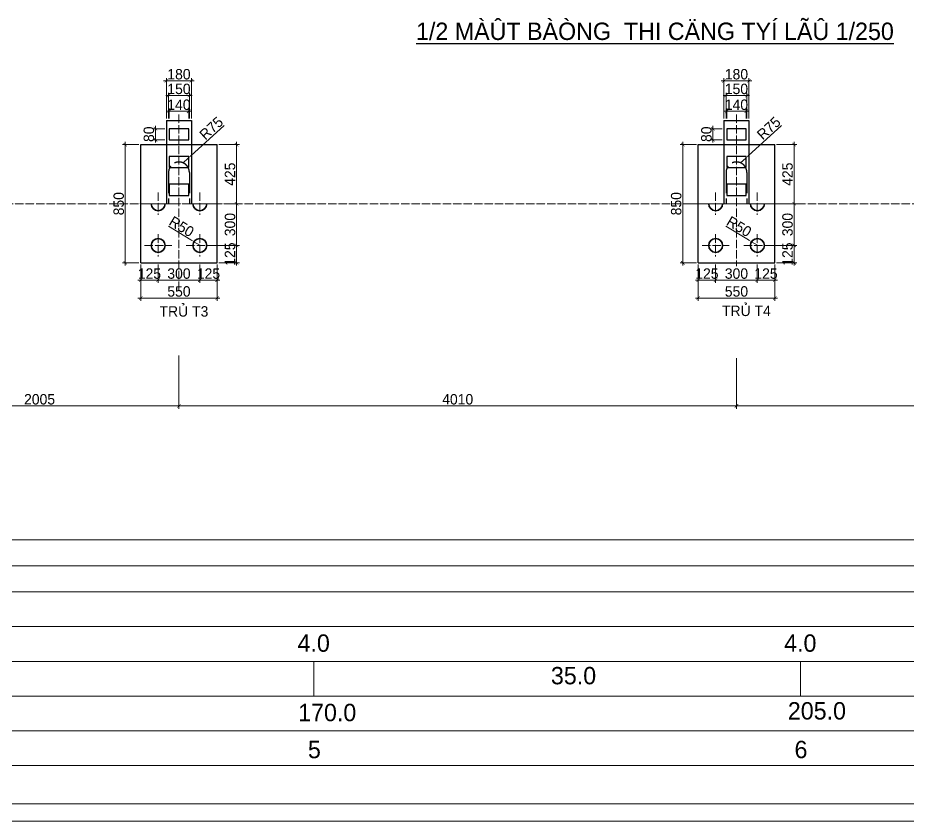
# Model space of a CAD drawing. Header units: millimetres. Extents: x -354608 to 492029, y -885357 to -234285.
# Drawn here: x -173560 to -109516, y -885357 to -827548 of the extents above; entities that cross this region are included whole.
import ezdxf

# ---------------------------------------------------------------- set-up
doc = ezdxf.new("R2010")
doc.units = ezdxf.units.MM
doc.header["$LTSCALE"] = 0.25
doc.header["$MEASUREMENT"] = 0
doc.header["$PDMODE"] = 34
doc.linetypes.add('ACAD_ISO02W100', pattern=[15, 12, -3])
doc.linetypes.add('ACAD_ISO04W100', pattern=[30, 24, -3, 0, -3])
doc.layers.get('0').update_dxf_attribs({"lineweight": 30})
for name, color, linetype, lineweight in [('!text', 130, 'Continuous', 20), ('2', 253, 'Continuous', 15), ('dam', 1, 'Continuous', 35), ('duong 1', 1, 'Continuous', 30), ('duong 3', 3, 'Continuous', 30), ('duongtam', 3, 'ACAD_ISO04W100', 18), ('dut', 2, 'ACAD_ISO02W100', 30)]:
    doc.layers.add(name, color=color, linetype=linetype, lineweight=lineweight)
doc.styles.add('K-THUOC', font='11_3664_VSWICONN.TTF')
doc.styles.get("Standard").update_dxf_attribs({"font": 'VNswitzerlandcondlight.TTF'})
doc.dimstyles.new('CHUAN TL 250', dxfattribs={"dimscale": 250, "dimtxt": 3, "dimasz": 1, "dimexe": 0.8, "dimexo": 0.5, "dimgap": 0.35, "dimtad": 1, "dimdec": 0, "dimlfac": 0.1, "dimzin": 0, "dimdsep": 46, "dimtxsty": 'K-THUOC', "dimblk": 'ARCHTICK', "dimcen": 1, "dimdle": 0.8, "dimclrd": 7, "dimclre": 7, "dimclrt": 256, "dimadec": 0, "dimazin": 0, "dimtfac": 1, "dimtdec": 0, "dimtmove": 0, "dimatfit": 3, "dimfxl": 0, "dimfrac": 2, "dimtolj": 1, "dimtzin": 0, "dimlwd": 15, "dimlwe": 15, "dimarcsym": 0})
doc.dimstyles.new('CHUAN TL 250$4', dxfattribs={"dimscale": 250, "dimtxt": 3, "dimasz": 1, "dimexe": 0.8, "dimexo": 0.5, "dimgap": 0.35, "dimtad": 1, "dimdec": 0, "dimlfac": 0.1, "dimzin": 0, "dimdsep": 46, "dimtxsty": 'K-THUOC', "dimblk1": 'ARCHTICK', "dimsah": 1, "dimcen": 1, "dimdle": 0.8, "dimclrd": 7, "dimclre": 7, "dimclrt": 256, "dimadec": 0, "dimazin": 0, "dimtfac": 1, "dimtdec": 0, "dimtmove": 0, "dimatfit": 3, "dimfxl": 0, "dimfrac": 2, "dimtolj": 1, "dimtzin": 0, "dimlwd": 15, "dimlwe": 15, "dimarcsym": 0})

# ---------------------------------------------------------------- blocks, each defined once
blk = doc.blocks.new('_ArchTick')
at = {"color": 0, "linetype": 'ByBlock', "const_width": 0.15}
blk.add_lwpolyline([(-0.5, -0.5), (0.5, 0.5)], dxfattribs=at)
blk = doc.blocks.new('*D615')
at = {"layer": '2', "color": 7, "lineweight": 15}
for p, q in [((-124619, -845301), (-124619, -846627)), ((-123369, -845301), (-123369, -846627)), ((-124819, -846427), (-123169, -846427))]:
    blk.add_line(p, q, dxfattribs=at)
at = {"layer": 'Defpoints', "color": 0}
for p in [(-124619, -845176), (-123369, -845176), (-123369, -846427)]:
    blk.add_point(p, dxfattribs=at)
at = {"layer": '2', "color": 7, "lineweight": 15, "xscale": 250, "yscale": 250, "zscale": 250, "rotation": 180}
blk.add_blockref('_ArchTick', (-124619, -846427), dxfattribs=at)
at = {"layer": '2', "color": 7, "lineweight": 15, "xscale": 250, "yscale": 250, "zscale": 250}
blk.add_blockref('_ArchTick', (-123369, -846427), dxfattribs=at)
at = {"layer": '2', "insert": (-123994, -845958), "char_height": 750, "attachment_point": 5, "style": 'K-THUOC'}
blk.add_mtext('\\A1;125', dxfattribs=at)
blk = doc.blocks.new('*D595')
at = {"layer": '2', "color": 7, "lineweight": 15}
for p, q in [((-123369, -845301), (-123369, -846627)), ((-120369, -845301), (-120369, -846627)), ((-123569, -846427), (-120169, -846427))]:
    blk.add_line(p, q, dxfattribs=at)
at = {"layer": 'Defpoints', "color": 0}
for p in [(-123369, -845176), (-120369, -845176), (-120369, -846427)]:
    blk.add_point(p, dxfattribs=at)
at = {"layer": '2', "color": 7, "lineweight": 15, "xscale": 250, "yscale": 250, "zscale": 250, "rotation": 180}
blk.add_blockref('_ArchTick', (-123369, -846427), dxfattribs=at)
at = {"layer": '2', "color": 7, "lineweight": 15, "xscale": 250, "yscale": 250, "zscale": 250}
blk.add_blockref('_ArchTick', (-120369, -846427), dxfattribs=at)
at = {"layer": '2', "insert": (-121869, -845957), "char_height": 750, "attachment_point": 5, "style": 'K-THUOC'}
blk.add_mtext('\\A1;300', dxfattribs=at)
blk = doc.blocks.new('*D616')
at = {"layer": '2', "color": 7, "lineweight": 15}
for p, q in [((-120369, -845301), (-120369, -846627)), ((-119119, -845301), (-119119, -846627)), ((-120569, -846427), (-118919, -846427))]:
    blk.add_line(p, q, dxfattribs=at)
at = {"layer": 'Defpoints', "color": 0}
for p in [(-120369, -845176), (-119119, -845176), (-119119, -846427)]:
    blk.add_point(p, dxfattribs=at)
at = {"layer": '2', "color": 7, "lineweight": 15, "xscale": 250, "yscale": 250, "zscale": 250, "rotation": 180}
blk.add_blockref('_ArchTick', (-120369, -846427), dxfattribs=at)
at = {"layer": '2', "color": 7, "lineweight": 15, "xscale": 250, "yscale": 250, "zscale": 250}
blk.add_blockref('_ArchTick', (-119119, -846427), dxfattribs=at)
at = {"layer": '2', "insert": (-119744, -845958), "char_height": 750, "attachment_point": 5, "style": 'K-THUOC'}
blk.add_mtext('\\A1;125', dxfattribs=at)
blk = doc.blocks.new('*D617')
at = {"layer": '2', "color": 7, "lineweight": 15}
for p, q in [((-124619, -845301), (-124619, -847912)), ((-119119, -845301), (-119119, -847912)), ((-118919, -847712), (-124819, -847712))]:
    blk.add_line(p, q, dxfattribs=at)
at = {"layer": 'Defpoints', "color": 0}
for p in [(-124619, -845176), (-119119, -845176), (-124619, -847712)]:
    blk.add_point(p, dxfattribs=at)
at = {"layer": '2', "color": 7, "lineweight": 15, "xscale": 250, "yscale": 250, "zscale": 250, "rotation": 180}
blk.add_blockref('_ArchTick', (-124619, -847712), dxfattribs=at)
at = {"layer": '2', "color": 7, "lineweight": 15, "xscale": 250, "yscale": 250, "zscale": 250}
blk.add_blockref('_ArchTick', (-119119, -847712), dxfattribs=at)
at = {"layer": '2', "insert": (-121869, -847241), "char_height": 750, "attachment_point": 5, "style": 'K-THUOC'}
blk.add_mtext('\\A1;550', dxfattribs=at)
blk = doc.blocks.new('*D596')
at = {"layer": '2', "color": 7, "lineweight": 15}
for p, q in [((-118994, -843926), (-117522, -843926)), ((-117722, -845376), (-117722, -843726)), ((-118994, -845176), (-117522, -845176))]:
    blk.add_line(p, q, dxfattribs=at)
at = {"layer": 'Defpoints', "color": 0}
for p in [(-119119, -843926), (-117722, -843926), (-119119, -845176)]:
    blk.add_point(p, dxfattribs=at)
at = {"layer": '2', "color": 7, "lineweight": 15, "xscale": 250, "yscale": 250, "zscale": 250}
for p, rotation in [((-117722, -843926), 90), ((-117722, -845176), 270)]:
    blk.add_blockref('_ArchTick', p, dxfattribs=dict(at, rotation=rotation))
at = {"layer": '2', "insert": (-118192, -844551), "char_height": 750, "attachment_point": 5, "rotation": 90, "style": 'K-THUOC'}
blk.add_mtext('\\A1;125', dxfattribs=at)
blk = doc.blocks.new('*D618')
at = {"layer": '2', "color": 7, "lineweight": 15}
for p, q in [((-117722, -844126), (-117722, -840726)), ((-118056, -840926), (-117522, -840926)), ((-119462, -843926), (-117522, -843926))]:
    blk.add_line(p, q, dxfattribs=at)
at = {"layer": 'Defpoints', "color": 0}
for p in [(-118181, -840926), (-117722, -840926), (-119587, -843926)]:
    blk.add_point(p, dxfattribs=at)
at = {"layer": '2', "color": 7, "lineweight": 15, "xscale": 250, "yscale": 250, "zscale": 250}
for p, rotation in [((-117722, -840926), 90), ((-117722, -843926), 270)]:
    blk.add_blockref('_ArchTick', p, dxfattribs=dict(at, rotation=rotation))
at = {"layer": '2', "insert": (-118193, -842426), "char_height": 750, "attachment_point": 5, "rotation": 90, "style": 'K-THUOC'}
blk.add_mtext('\\A1;300', dxfattribs=at)
blk = doc.blocks.new('*D619')
at = {"layer": '2', "color": 7, "lineweight": 15}
for p, q in [((-118994, -836676), (-117522, -836676)), ((-117722, -841126), (-117722, -836476)), ((-118056, -840926), (-117522, -840926))]:
    blk.add_line(p, q, dxfattribs=at)
at = {"layer": 'Defpoints', "color": 0}
for p in [(-119119, -836676), (-117722, -836676), (-118181, -840926)]:
    blk.add_point(p, dxfattribs=at)
at = {"layer": '2', "color": 7, "lineweight": 15, "xscale": 250, "yscale": 250, "zscale": 250}
for p, rotation in [((-117722, -836676), 90), ((-117722, -840926), 270)]:
    blk.add_blockref('_ArchTick', p, dxfattribs=dict(at, rotation=rotation))
at = {"layer": '2', "insert": (-118192, -838801), "char_height": 750, "attachment_point": 5, "rotation": 90, "style": 'K-THUOC'}
blk.add_mtext('\\A1;425', dxfattribs=at)
blk = doc.blocks.new('*D620')
at = {"layer": '2', "color": 7, "lineweight": 15}
for p, q in [((-124744, -836676), (-125929, -836676)), ((-125729, -836476), (-125729, -845376)), ((-124744, -845176), (-125929, -845176))]:
    blk.add_line(p, q, dxfattribs=at)
at = {"layer": 'Defpoints', "color": 0}
for p in [(-124619, -836676), (-125729, -845176), (-124619, -845176)]:
    blk.add_point(p, dxfattribs=at)
at = {"layer": '2', "color": 7, "lineweight": 15, "xscale": 250, "yscale": 250, "zscale": 250}
for p, rotation in [((-125729, -836676), 90), ((-125729, -845176), 270)]:
    blk.add_blockref('_ArchTick', p, dxfattribs=dict(at, rotation=rotation))
at = {"layer": '2', "insert": (-126199, -840926), "char_height": 750, "attachment_point": 5, "rotation": 90, "style": 'K-THUOC'}
blk.add_mtext('\\A1;850', dxfattribs=at)
blk = doc.blocks.new('*D597')
at = {"layer": '2', "color": 7, "lineweight": 15}
for p, q in [((-122631, -842546), (-121004, -843530)), ((-120362, -843918), (-120790, -843660))]:
    blk.add_line(p, q, dxfattribs=at)
at = {"layer": '2', "color": 7}
blk.add_solid([(-120982, -843494), (-121025, -843566), (-120790, -843660)], dxfattribs=at)
at = {"layer": 'Defpoints', "color": 0}
for p in [(-120790, -843660), (-120362, -843918)]:
    blk.add_point(p, dxfattribs=at)
at = {"layer": '2', "insert": (-121681, -842571), "char_height": 750, "attachment_point": 5, "rotation": 328.83109, "style": 'K-THUOC'}
blk.add_mtext('\\A1;R50', dxfattribs=at)
blk = doc.blocks.new('*D598')
at = {"layer": '2', "color": 7, "lineweight": 15}
for p, q in [((-122769, -834277), (-120969, -834277)), ((-122569, -834801), (-122569, -834077)), ((-121169, -834801), (-121169, -834077))]:
    blk.add_line(p, q, dxfattribs=at)
at = {"layer": 'Defpoints', "color": 0}
for p in [(-121169, -834277), (-122569, -834926), (-121169, -834926)]:
    blk.add_point(p, dxfattribs=at)
at = {"layer": '2', "color": 7, "lineweight": 15, "xscale": 250, "yscale": 250, "zscale": 250, "rotation": 180}
blk.add_blockref('_ArchTick', (-122569, -834277), dxfattribs=at)
at = {"layer": '2', "color": 7, "lineweight": 15, "xscale": 250, "yscale": 250, "zscale": 250}
blk.add_blockref('_ArchTick', (-121169, -834277), dxfattribs=at)
at = {"layer": '2', "insert": (-121869, -833807), "char_height": 750, "attachment_point": 5, "style": 'K-THUOC'}
blk.add_mtext('\\A1;140', dxfattribs=at)
blk = doc.blocks.new('*D599')
at = {"layer": '2', "color": 7, "lineweight": 15}
for p, q in [((-120919, -833140), (-122819, -833140)), ((-122619, -834801), (-122619, -832940)), ((-121119, -834801), (-121119, -832940))]:
    blk.add_line(p, q, dxfattribs=at)
at = {"layer": 'Defpoints', "color": 0}
for p in [(-122619, -833140), (-122619, -834926), (-121119, -834926)]:
    blk.add_point(p, dxfattribs=at)
at = {"layer": '2', "color": 7, "lineweight": 15, "xscale": 250, "yscale": 250, "zscale": 250, "rotation": 180}
blk.add_blockref('_ArchTick', (-122619, -833140), dxfattribs=at)
at = {"layer": '2', "color": 7, "lineweight": 15, "xscale": 250, "yscale": 250, "zscale": 250}
blk.add_blockref('_ArchTick', (-121119, -833140), dxfattribs=at)
at = {"layer": '2', "insert": (-121869, -832670), "char_height": 750, "attachment_point": 5, "style": 'K-THUOC'}
blk.add_mtext('\\A1;150', dxfattribs=at)
blk = doc.blocks.new('*D621')
at = {"layer": '2', "color": 7, "lineweight": 15}
for p, q in [((-122769, -834801), (-122769, -831882)), ((-120969, -834801), (-120969, -831882)), ((-120769, -832082), (-122969, -832082))]:
    blk.add_line(p, q, dxfattribs=at)
at = {"layer": 'Defpoints', "color": 0}
for p in [(-122769, -832082), (-122769, -834926), (-120969, -834926)]:
    blk.add_point(p, dxfattribs=at)
at = {"layer": '2', "color": 7, "lineweight": 15, "xscale": 250, "yscale": 250, "zscale": 250, "rotation": 180}
blk.add_blockref('_ArchTick', (-122769, -832082), dxfattribs=at)
at = {"layer": '2', "color": 7, "lineweight": 15, "xscale": 250, "yscale": 250, "zscale": 250}
blk.add_blockref('_ArchTick', (-120969, -832082), dxfattribs=at)
at = {"layer": '2', "insert": (-121869, -831612), "char_height": 750, "attachment_point": 5, "style": 'K-THUOC'}
blk.add_mtext('\\A1;180', dxfattribs=at)
blk = doc.blocks.new('*D600')
at = {"layer": '2', "color": 7, "lineweight": 15}
for p, q in [((-122894, -835526), (-123760, -835526)), ((-123560, -836526), (-123560, -835326)), ((-122894, -836326), (-123760, -836326))]:
    blk.add_line(p, q, dxfattribs=at)
at = {"layer": 'Defpoints', "color": 0}
for p in [(-123560, -835526), (-122769, -835526), (-122769, -836326)]:
    blk.add_point(p, dxfattribs=at)
at = {"layer": '2', "color": 7, "lineweight": 15, "xscale": 250, "yscale": 250, "zscale": 250}
for p, rotation in [((-123560, -835526), 90), ((-123560, -836326), 270)]:
    blk.add_blockref('_ArchTick', p, dxfattribs=dict(at, rotation=rotation))
at = {"layer": '2', "insert": (-124030, -835926), "char_height": 750, "attachment_point": 5, "rotation": 90, "style": 'K-THUOC'}
blk.add_mtext('\\A1;80', dxfattribs=at)
blk = doc.blocks.new('*D622')
at = {"layer": '2', "color": 7, "lineweight": 15}
for p, q in [((-164719, -845301), (-164719, -846627)), ((-163469, -845301), (-163469, -846627)), ((-164919, -846427), (-163269, -846427))]:
    blk.add_line(p, q, dxfattribs=at)
at = {"layer": 'Defpoints', "color": 0}
for p in [(-164719, -845176), (-163469, -845176), (-163469, -846427)]:
    blk.add_point(p, dxfattribs=at)
at = {"layer": '2', "color": 7, "lineweight": 15, "xscale": 250, "yscale": 250, "zscale": 250, "rotation": 180}
blk.add_blockref('_ArchTick', (-164719, -846427), dxfattribs=at)
at = {"layer": '2', "color": 7, "lineweight": 15, "xscale": 250, "yscale": 250, "zscale": 250}
blk.add_blockref('_ArchTick', (-163469, -846427), dxfattribs=at)
at = {"layer": '2', "insert": (-164094, -845958), "char_height": 750, "attachment_point": 5, "style": 'K-THUOC'}
blk.add_mtext('\\A1;125', dxfattribs=at)
blk = doc.blocks.new('*D601')
at = {"layer": '2', "color": 7, "lineweight": 15}
for p, q in [((-163469, -845301), (-163469, -846627)), ((-160469, -845301), (-160469, -846627)), ((-163669, -846427), (-160269, -846427))]:
    blk.add_line(p, q, dxfattribs=at)
at = {"layer": 'Defpoints', "color": 0}
for p in [(-163469, -845176), (-160469, -845176), (-160469, -846427)]:
    blk.add_point(p, dxfattribs=at)
at = {"layer": '2', "color": 7, "lineweight": 15, "xscale": 250, "yscale": 250, "zscale": 250, "rotation": 180}
blk.add_blockref('_ArchTick', (-163469, -846427), dxfattribs=at)
at = {"layer": '2', "color": 7, "lineweight": 15, "xscale": 250, "yscale": 250, "zscale": 250}
blk.add_blockref('_ArchTick', (-160469, -846427), dxfattribs=at)
at = {"layer": '2', "insert": (-161969, -845957), "char_height": 750, "attachment_point": 5, "style": 'K-THUOC'}
blk.add_mtext('\\A1;300', dxfattribs=at)
blk = doc.blocks.new('*D623')
at = {"layer": '2', "color": 7, "lineweight": 15}
for p, q in [((-160469, -845301), (-160469, -846627)), ((-159219, -845301), (-159219, -846627)), ((-160669, -846427), (-159019, -846427))]:
    blk.add_line(p, q, dxfattribs=at)
at = {"layer": 'Defpoints', "color": 0}
for p in [(-160469, -845176), (-159219, -845176), (-159219, -846427)]:
    blk.add_point(p, dxfattribs=at)
at = {"layer": '2', "color": 7, "lineweight": 15, "xscale": 250, "yscale": 250, "zscale": 250, "rotation": 180}
blk.add_blockref('_ArchTick', (-160469, -846427), dxfattribs=at)
at = {"layer": '2', "color": 7, "lineweight": 15, "xscale": 250, "yscale": 250, "zscale": 250}
blk.add_blockref('_ArchTick', (-159219, -846427), dxfattribs=at)
at = {"layer": '2', "insert": (-159844, -845958), "char_height": 750, "attachment_point": 5, "style": 'K-THUOC'}
blk.add_mtext('\\A1;125', dxfattribs=at)
blk = doc.blocks.new('*D624')
at = {"layer": '2', "color": 7, "lineweight": 15}
for p, q in [((-164719, -845301), (-164719, -847912)), ((-159219, -845301), (-159219, -847912)), ((-159019, -847712), (-164919, -847712))]:
    blk.add_line(p, q, dxfattribs=at)
at = {"layer": 'Defpoints', "color": 0}
for p in [(-164719, -845176), (-159219, -845176), (-164719, -847712)]:
    blk.add_point(p, dxfattribs=at)
at = {"layer": '2', "color": 7, "lineweight": 15, "xscale": 250, "yscale": 250, "zscale": 250, "rotation": 180}
blk.add_blockref('_ArchTick', (-164719, -847712), dxfattribs=at)
at = {"layer": '2', "color": 7, "lineweight": 15, "xscale": 250, "yscale": 250, "zscale": 250}
blk.add_blockref('_ArchTick', (-159219, -847712), dxfattribs=at)
at = {"layer": '2', "insert": (-161969, -847241), "char_height": 750, "attachment_point": 5, "style": 'K-THUOC'}
blk.add_mtext('\\A1;550', dxfattribs=at)
blk = doc.blocks.new('*D602')
at = {"layer": '2', "color": 7, "lineweight": 15}
for p, q in [((-159094, -843926), (-157622, -843926)), ((-157822, -845376), (-157822, -843726)), ((-159094, -845176), (-157622, -845176))]:
    blk.add_line(p, q, dxfattribs=at)
at = {"layer": 'Defpoints', "color": 0}
for p in [(-159219, -843926), (-157822, -843926), (-159219, -845176)]:
    blk.add_point(p, dxfattribs=at)
at = {"layer": '2', "color": 7, "lineweight": 15, "xscale": 250, "yscale": 250, "zscale": 250}
for p, rotation in [((-157822, -843926), 90), ((-157822, -845176), 270)]:
    blk.add_blockref('_ArchTick', p, dxfattribs=dict(at, rotation=rotation))
at = {"layer": '2', "insert": (-158292, -844551), "char_height": 750, "attachment_point": 5, "rotation": 90, "style": 'K-THUOC'}
blk.add_mtext('\\A1;125', dxfattribs=at)
blk = doc.blocks.new('*D625')
at = {"layer": '2', "color": 7, "lineweight": 15}
for p, q in [((-157822, -844126), (-157822, -840726)), ((-158156, -840926), (-157622, -840926)), ((-159562, -843926), (-157622, -843926))]:
    blk.add_line(p, q, dxfattribs=at)
at = {"layer": 'Defpoints', "color": 0}
for p in [(-158281, -840926), (-157822, -840926), (-159687, -843926)]:
    blk.add_point(p, dxfattribs=at)
at = {"layer": '2', "color": 7, "lineweight": 15, "xscale": 250, "yscale": 250, "zscale": 250}
for p, rotation in [((-157822, -840926), 90), ((-157822, -843926), 270)]:
    blk.add_blockref('_ArchTick', p, dxfattribs=dict(at, rotation=rotation))
at = {"layer": '2', "insert": (-158293, -842426), "char_height": 750, "attachment_point": 5, "rotation": 90, "style": 'K-THUOC'}
blk.add_mtext('\\A1;300', dxfattribs=at)
blk = doc.blocks.new('*D626')
at = {"layer": '2', "color": 7, "lineweight": 15}
for p, q in [((-159094, -836676), (-157622, -836676)), ((-157822, -841126), (-157822, -836476)), ((-158156, -840926), (-157622, -840926))]:
    blk.add_line(p, q, dxfattribs=at)
at = {"layer": 'Defpoints', "color": 0}
for p in [(-159219, -836676), (-157822, -836676), (-158281, -840926)]:
    blk.add_point(p, dxfattribs=at)
at = {"layer": '2', "color": 7, "lineweight": 15, "xscale": 250, "yscale": 250, "zscale": 250}
for p, rotation in [((-157822, -836676), 90), ((-157822, -840926), 270)]:
    blk.add_blockref('_ArchTick', p, dxfattribs=dict(at, rotation=rotation))
at = {"layer": '2', "insert": (-158292, -838801), "char_height": 750, "attachment_point": 5, "rotation": 90, "style": 'K-THUOC'}
blk.add_mtext('\\A1;425', dxfattribs=at)
blk = doc.blocks.new('*D627')
at = {"layer": '2', "color": 7, "lineweight": 15}
for p, q in [((-164844, -836676), (-166029, -836676)), ((-165829, -836476), (-165829, -845376)), ((-164844, -845176), (-166029, -845176))]:
    blk.add_line(p, q, dxfattribs=at)
at = {"layer": 'Defpoints', "color": 0}
for p in [(-164719, -836676), (-165829, -845176), (-164719, -845176)]:
    blk.add_point(p, dxfattribs=at)
at = {"layer": '2', "color": 7, "lineweight": 15, "xscale": 250, "yscale": 250, "zscale": 250}
for p, rotation in [((-165829, -836676), 90), ((-165829, -845176), 270)]:
    blk.add_blockref('_ArchTick', p, dxfattribs=dict(at, rotation=rotation))
at = {"layer": '2', "insert": (-166299, -840926), "char_height": 750, "attachment_point": 5, "rotation": 90, "style": 'K-THUOC'}
blk.add_mtext('\\A1;850', dxfattribs=at)
blk = doc.blocks.new('*D603')
at = {"layer": '2', "color": 7, "lineweight": 15}
for p, q in [((-162731, -842546), (-161104, -843530)), ((-160462, -843918), (-160890, -843660))]:
    blk.add_line(p, q, dxfattribs=at)
at = {"layer": '2', "color": 7}
blk.add_solid([(-161082, -843494), (-161125, -843566), (-160890, -843660)], dxfattribs=at)
at = {"layer": 'Defpoints', "color": 0}
for p in [(-160890, -843660), (-160462, -843918)]:
    blk.add_point(p, dxfattribs=at)
at = {"layer": '2', "insert": (-161781, -842571), "char_height": 750, "attachment_point": 5, "rotation": 328.83109, "style": 'K-THUOC'}
blk.add_mtext('\\A1;R50', dxfattribs=at)
blk = doc.blocks.new('*D604')
at = {"layer": '2', "color": 7, "lineweight": 15}
for p, q in [((-162869, -834277), (-161069, -834277)), ((-162669, -834801), (-162669, -834077)), ((-161269, -834801), (-161269, -834077))]:
    blk.add_line(p, q, dxfattribs=at)
at = {"layer": 'Defpoints', "color": 0}
for p in [(-161269, -834277), (-162669, -834926), (-161269, -834926)]:
    blk.add_point(p, dxfattribs=at)
at = {"layer": '2', "color": 7, "lineweight": 15, "xscale": 250, "yscale": 250, "zscale": 250, "rotation": 180}
blk.add_blockref('_ArchTick', (-162669, -834277), dxfattribs=at)
at = {"layer": '2', "color": 7, "lineweight": 15, "xscale": 250, "yscale": 250, "zscale": 250}
blk.add_blockref('_ArchTick', (-161269, -834277), dxfattribs=at)
at = {"layer": '2', "insert": (-161969, -833807), "char_height": 750, "attachment_point": 5, "style": 'K-THUOC'}
blk.add_mtext('\\A1;140', dxfattribs=at)
blk = doc.blocks.new('*D605')
at = {"layer": '2', "color": 7, "lineweight": 15}
for p, q in [((-161019, -833140), (-162919, -833140)), ((-162719, -834801), (-162719, -832940)), ((-161219, -834801), (-161219, -832940))]:
    blk.add_line(p, q, dxfattribs=at)
at = {"layer": 'Defpoints', "color": 0}
for p in [(-162719, -833140), (-162719, -834926), (-161219, -834926)]:
    blk.add_point(p, dxfattribs=at)
at = {"layer": '2', "color": 7, "lineweight": 15, "xscale": 250, "yscale": 250, "zscale": 250, "rotation": 180}
blk.add_blockref('_ArchTick', (-162719, -833140), dxfattribs=at)
at = {"layer": '2', "color": 7, "lineweight": 15, "xscale": 250, "yscale": 250, "zscale": 250}
blk.add_blockref('_ArchTick', (-161219, -833140), dxfattribs=at)
at = {"layer": '2', "insert": (-161969, -832670), "char_height": 750, "attachment_point": 5, "style": 'K-THUOC'}
blk.add_mtext('\\A1;150', dxfattribs=at)
blk = doc.blocks.new('*D628')
at = {"layer": '2', "color": 7, "lineweight": 15}
for p, q in [((-162869, -834801), (-162869, -831882)), ((-161069, -834801), (-161069, -831882)), ((-160869, -832082), (-163069, -832082))]:
    blk.add_line(p, q, dxfattribs=at)
at = {"layer": 'Defpoints', "color": 0}
for p in [(-162869, -832082), (-162869, -834926), (-161069, -834926)]:
    blk.add_point(p, dxfattribs=at)
at = {"layer": '2', "color": 7, "lineweight": 15, "xscale": 250, "yscale": 250, "zscale": 250, "rotation": 180}
blk.add_blockref('_ArchTick', (-162869, -832082), dxfattribs=at)
at = {"layer": '2', "color": 7, "lineweight": 15, "xscale": 250, "yscale": 250, "zscale": 250}
blk.add_blockref('_ArchTick', (-161069, -832082), dxfattribs=at)
at = {"layer": '2', "insert": (-161969, -831612), "char_height": 750, "attachment_point": 5, "style": 'K-THUOC'}
blk.add_mtext('\\A1;180', dxfattribs=at)
blk = doc.blocks.new('*D606')
at = {"layer": '2', "color": 7, "lineweight": 15}
for p, q in [((-162994, -835526), (-163860, -835526)), ((-163660, -836526), (-163660, -835326)), ((-162994, -836326), (-163860, -836326))]:
    blk.add_line(p, q, dxfattribs=at)
at = {"layer": 'Defpoints', "color": 0}
for p in [(-163660, -835526), (-162869, -835526), (-162869, -836326)]:
    blk.add_point(p, dxfattribs=at)
at = {"layer": '2', "color": 7, "lineweight": 15, "xscale": 250, "yscale": 250, "zscale": 250}
for p, rotation in [((-163660, -835526), 90), ((-163660, -836326), 270)]:
    blk.add_blockref('_ArchTick', p, dxfattribs=dict(at, rotation=rotation))
at = {"layer": '2', "insert": (-164130, -835926), "char_height": 750, "attachment_point": 5, "rotation": 90, "style": 'K-THUOC'}
blk.add_mtext('\\A1;80', dxfattribs=at)
blk = doc.blocks.new('*D607')
at = {"layer": '2', "color": 7, "lineweight": 15}
for p, q in [((-158719, -835288), (-161118, -837481)), ((-161672, -837987), (-161303, -837650))]:
    blk.add_line(p, q, dxfattribs=at)
at = {"layer": '2', "color": 7}
blk.add_solid([(-161146, -837450), (-161090, -837512), (-161303, -837650)], dxfattribs=at)
at = {"layer": 'Defpoints', "color": 0}
for p in [(-161303, -837650), (-161672, -837987)]:
    blk.add_point(p, dxfattribs=at)
at = {"layer": '2', "insert": (-159642, -835495), "char_height": 750, "attachment_point": 5, "rotation": 42.43525, "style": 'K-THUOC'}
blk.add_mtext('\\A1;R75', dxfattribs=at)
blk = doc.blocks.new('*D608')
at = {"layer": '2', "color": 7, "lineweight": 15}
for p, q in [((-118619, -835288), (-121018, -837481)), ((-121572, -837987), (-121203, -837650))]:
    blk.add_line(p, q, dxfattribs=at)
at = {"layer": '2', "color": 7}
blk.add_solid([(-121046, -837450), (-120990, -837512), (-121203, -837650)], dxfattribs=at)
at = {"layer": 'Defpoints', "color": 0}
for p in [(-121203, -837650), (-121572, -837987)]:
    blk.add_point(p, dxfattribs=at)
at = {"layer": '2', "insert": (-119542, -835495), "char_height": 750, "attachment_point": 5, "rotation": 42.43525, "style": 'K-THUOC'}
blk.add_mtext('\\A1;R75', dxfattribs=at)
blk = doc.blocks.new('*D677')
at = {"layer": '2', "color": 7, "lineweight": 15}
for p, q in [((-182019, -849772), (-182019, -855673)), ((-161969, -851849), (-161969, -855673)), ((-182219, -855473), (-161769, -855473))]:
    blk.add_line(p, q, dxfattribs=at)
at = {"layer": 'Defpoints', "color": 0}
for p in [(-182019, -849647), (-161969, -851724), (-161969, -855473)]:
    blk.add_point(p, dxfattribs=at)
at = {"layer": '2', "color": 7, "lineweight": 15, "xscale": 250, "yscale": 250, "zscale": 250, "rotation": 180}
blk.add_blockref('_ArchTick', (-182019, -855473), dxfattribs=at)
at = {"layer": '2', "color": 7, "lineweight": 15, "xscale": 250, "yscale": 250, "zscale": 250}
blk.add_blockref('_ArchTick', (-161969, -855473), dxfattribs=at)
at = {"layer": '2', "insert": (-171994, -855003), "char_height": 750, "attachment_point": 5, "style": 'K-THUOC'}
blk.add_mtext('\\A1;2005', dxfattribs=at)
blk = doc.blocks.new('*D678')
at = {"layer": '2', "color": 7, "lineweight": 15}
for p, q in [((-161969, -851849), (-161969, -855673)), ((-121869, -852048), (-121869, -855673)), ((-162169, -855473), (-121669, -855473))]:
    blk.add_line(p, q, dxfattribs=at)
at = {"layer": 'Defpoints', "color": 0}
for p in [(-161969, -851724), (-121869, -851923), (-121869, -855473)]:
    blk.add_point(p, dxfattribs=at)
at = {"layer": '2', "color": 7, "lineweight": 15, "xscale": 250, "yscale": 250, "zscale": 250, "rotation": 180}
blk.add_blockref('_ArchTick', (-161969, -855473), dxfattribs=at)
at = {"layer": '2', "color": 7, "lineweight": 15, "xscale": 250, "yscale": 250, "zscale": 250}
blk.add_blockref('_ArchTick', (-121869, -855473), dxfattribs=at)
at = {"layer": '2', "insert": (-141919, -855003), "char_height": 750, "attachment_point": 5, "style": 'K-THUOC'}
blk.add_mtext('\\A1;4010', dxfattribs=at)
blk = doc.blocks.new('*D679')
at = {"layer": '2', "color": 7, "lineweight": 15}
for p, q in [((-121869, -852048), (-121869, -855673)), ((-81719, -853265), (-81719, -855673)), ((-122069, -855473), (-81519, -855473))]:
    blk.add_line(p, q, dxfattribs=at)
at = {"layer": 'Defpoints', "color": 0}
for p in [(-121869, -851923), (-81719, -853140), (-81719, -855473)]:
    blk.add_point(p, dxfattribs=at)
at = {"layer": '2', "color": 7, "lineweight": 15, "xscale": 250, "yscale": 250, "zscale": 250, "rotation": 180}
blk.add_blockref('_ArchTick', (-121869, -855473), dxfattribs=at)
at = {"layer": '2', "color": 7, "lineweight": 15, "xscale": 250, "yscale": 250, "zscale": 250}
blk.add_blockref('_ArchTick', (-81719, -855473), dxfattribs=at)
at = {"layer": '2', "insert": (-101794, -855003), "char_height": 750, "attachment_point": 5, "style": 'K-THUOC'}
blk.add_mtext('\\A1;4015', dxfattribs=at)

msp = doc.modelspace()

# ---------------------------------------------------------------- linework, layer by layer
at = {"layer": '!text', "color": 2}
for p, q in [((-343464.9, -865104.7), (-39561.6, -865104.7)), ((-322182.5, -866979.7), (-41792.9, -866979.7)), ((-343464.9, -868854.7), (-39561.6, -868854.7)), ((-343464.9, -871354.7), (-39561.6, -871354.7)), ((-343464.9, -873854.7), (-39561.6, -873854.7)), ((-152268.6, -876354.7), (-152268.6, -873854.7)), ((-117268.6, -876354.7), (-117268.6, -873854.7)), ((-343464.9, -876354.7), (-39561.6, -876354.7)), ((-343464.9, -878854.7), (-39561.6, -878854.7)), ((-343464.9, -881354.7), (-39561.6, -881354.7))]:
    msp.add_line(p, q, dxfattribs=at)
at = {"layer": '2', "color": 1, "lineweight": 5}
for p, q in [((-348358.2, -884106.6), (81070.4, -884106.6)), ((-354608.2, -885356.6), (82320.4, -885356.6))]:
    msp.add_line(p, q, dxfattribs=at)
at = {"layer": 'dam'}
for centre in [(-163462, -843925.8), (-160462, -843925.8), (-123362, -843925.8), (-120362, -843925.8)]:
    msp.add_circle(centre, 500, dxfattribs=at)
for centre in [(-163462, -840925.8), (-160462, -840925.8), (-123362, -840925.8), (-120362, -840925.8)]:
    msp.add_arc(centre, 500, 180, 0, dxfattribs=at)
at = {"layer": 'duong 1'}
for p, q in [((-162868.6, -834925.8), (-162868.6, -840925.8)), ((-162868.6, -834925.8), (-161068.6, -834925.8)), ((-161068.6, -834925.8), (-161068.6, -840925.8)), ((-122768.6, -834925.8), (-122768.6, -840925.8)), ((-122768.6, -834925.8), (-120968.6, -834925.8)), ((-120968.6, -834925.8), (-120968.6, -840925.8)), ((-164718.6, -845175.8), (-164718.6, -836675.8)), ((-164718.6, -836675.8), (-159218.6, -836675.8)), ((-159218.6, -845175.8), (-159218.6, -836675.8)), ((-124618.6, -845175.8), (-124618.6, -836675.8)), ((-124618.6, -836675.8), (-119118.6, -836675.8)), ((-119118.6, -845175.8), (-119118.6, -836675.8)), ((-164718.6, -845175.8), (-159218.6, -845175.8)), ((-124618.6, -845175.8), (-119118.6, -845175.8))]:
    msp.add_line(p, q, dxfattribs=at)
for points in [[(-162668.6, -836325.8), (-161268.6, -836325.8), (-161268.6, -835525.8), (-162668.6, -835525.8)], [(-122568.6, -836325.8), (-121168.6, -836325.8), (-121168.6, -835525.8), (-122568.6, -835525.8)], [(-162668.6, -838325.8), (-161268.6, -838325.8), (-161268.6, -837525.8), (-162668.6, -837525.8)], [(-122568.6, -838325.8), (-121168.6, -838325.8), (-121168.6, -837525.8), (-122568.6, -837525.8)], [(-162668.6, -840325.8), (-161268.6, -840325.8), (-161268.6, -839525.8), (-162668.6, -839525.8)], [(-122568.6, -840325.8), (-121168.6, -840325.8), (-121168.6, -839525.8), (-122568.6, -839525.8)]]:
    msp.add_lwpolyline(points, close=True, dxfattribs=at)
at = {"layer": 'duongtam', "ltscale": 100}
for p, q in [((-161968.6, -834512.5), (-161968.6, -847133.3)), ((-121868.6, -834512.5), (-121868.6, -845417.2)), ((-163468.6, -840128.2), (-163468.6, -841723.4)), ((-160468.6, -840128.2), (-160468.6, -841723.4)), ((-123368.6, -840128.2), (-123368.6, -841723.4)), ((-120368.6, -840128.2), (-120368.6, -841723.4)), ((-322268.6, -840925.8), (-41768.6, -840925.8)), ((-165469.5, -840925.8), (-158280.9, -840925.8)), ((-164438.6, -840925.8), (-162485.3, -840925.8)), ((-161438.6, -840925.8), (-159485.3, -840925.8)), ((-125369.5, -840925.8), (-118180.9, -840925.8)), ((-124338.6, -840925.8), (-122385.3, -840925.8)), ((-121338.6, -840925.8), (-119385.3, -840925.8)), ((-163468.6, -843128.2), (-163468.6, -844723.4)), ((-160468.6, -843128.2), (-160468.6, -844723.4)), ((-123368.6, -843128.2), (-123368.6, -844723.4)), ((-120368.6, -843128.2), (-120368.6, -844723.4)), ((-164438.6, -843925.8), (-162485.3, -843925.8)), ((-161438.6, -843925.8), (-159485.3, -843925.8)), ((-124338.6, -843925.8), (-122385.3, -843925.8)), ((-121338.6, -843925.8), (-119385.3, -843925.8))]:
    msp.add_line(p, q, dxfattribs=at)
at = {"layer": 'dut', "ltscale": 500}
for p, q in [((-162718.6, -838675.8), (-162718.6, -840925.8)), ((-161218.6, -838675.8), (-161218.6, -840925.8)), ((-122618.6, -838675.8), (-122618.6, -840925.8)), ((-121118.6, -838675.8), (-121118.6, -840925.8))]:
    msp.add_line(p, q, dxfattribs=at)
for centre in [(-161968.6, -838675.8), (-121868.6, -838675.8)]:
    msp.add_arc(centre, 750, 0, 180, dxfattribs=at)

# ---------------------------------------------------------------- texts
at = {"layer": 'duong 3', "width": 50000, "attachment_point": 1}
for s, insert, char_height in [('{\\L1/2 MÀÛT BÀÒNG  THI CÄNG TYÍ LÃÛ 1/250}', (-144917.8, -827893), 1250), ('TRUÛ T3', (-163365.4, -848298.7), 750), ('TRUÛ T4', (-122907.2, -848258.8), 750), ('4.0', (-153439.3, -871915.4), 1250), ('4.0', (-118439.3, -871915.4), 1250), ('35.0', (-135214.4, -874256.2), 1250), ('170.0', (-153397.7, -876910.9), 1250), ('205.0', (-118172.8, -876790.1), 1250), ('5', (-152692.4, -879573.3), 1250), ('6', (-117692.4, -879573.3), 1250)]:
    msp.add_mtext(s, dxfattribs=dict(at, insert=insert, char_height=char_height))

# ---------------------------------------------------------------- dimensions: what is measured, and where the dimension line sits
at = {"layer": '2'}
for base, p1, p2, picture, middle in [((-162868.6, -832082.4), (-161068.6, -834925.8), (-162868.6, -834925.8), '*D628', (-161968.6, -831612.1)), ((-122768.6, -832082.4), (-120968.6, -834925.8), (-122768.6, -834925.8), '*D621', (-121868.6, -831612.1)), ((-164718.6, -847711.7), (-159218.6, -845175.8), (-164718.6, -845175.8), '*D624', (-161968.6, -847241.4)), ((-160468.6, -846427.3), (-163468.6, -845175.8), (-160468.6, -845175.8), '*D601', (-161968.6, -845957)), ((-124618.6, -847711.7), (-119118.6, -845175.8), (-124618.6, -845175.8), '*D617', (-121868.6, -847241.4)), ((-120368.6, -846427.3), (-123368.6, -845175.8), (-120368.6, -845175.8), '*D595', (-121868.6, -845957)), ((-161968.6, -855473), (-182018.6, -849646.7), (-161968.6, -851724.2), '*D677', (-171993.6, -855002.7)), ((-121868.6, -855473), (-161968.6, -851724.2), (-121868.6, -851922.7), '*D678', (-141918.6, -855002.7)), ((-81718.6, -855473), (-121868.6, -851922.7), (-81718.6, -853140), '*D679', (-101793.6, -855002.7))]:
    dim = msp.add_linear_dim(base=base, p1=p1, p2=p2, dimstyle='CHUAN TL 250', dxfattribs=at)
    dim.commit()
    dim.dimension.update_dxf_attribs({"geometry": picture, "text_midpoint": middle})
for base, p1, p2, picture, middle in [((-162718.6, -833139.9), (-161218.6, -834925.8), (-162718.6, -834925.8), '*D605', (-161968.6, -833139.9)), ((-122618.6, -833139.9), (-121118.6, -834925.8), (-122618.6, -834925.8), '*D599', (-121868.6, -833139.9)), ((-161268.6, -834277), (-162668.6, -834925.8), (-161268.6, -834925.8), '*D604', (-161968.6, -834277)), ((-121168.6, -834277), (-122568.6, -834925.8), (-121168.6, -834925.8), '*D598', (-121868.6, -834277)), ((-163468.6, -846427.3), (-164718.6, -845175.8), (-163468.6, -845175.8), '*D622', (-164093.6, -846427.3)), ((-159218.6, -846427.3), (-160468.6, -845175.8), (-159218.6, -845175.8), '*D623', (-159843.6, -846427.3)), ((-123368.6, -846427.3), (-124618.6, -845175.8), (-123368.6, -845175.8), '*D615', (-123993.6, -846427.3)), ((-119118.6, -846427.3), (-120368.6, -845175.8), (-119118.6, -845175.8), '*D616', (-119743.6, -846427.3))]:
    dim = msp.add_linear_dim(base=base, p1=p1, p2=p2, dimstyle='CHUAN TL 250', dxfattribs=at)
    dim.commit()
    dim.dimension.update_dxf_attribs({"geometry": picture, "text_midpoint": middle, "dimtype": 160})
for center, mpoint, picture, middle in [((-161671.7, -837987.1), (-161302.7, -837649.7), '*D607', (-159325.5, -835842)), ((-121571.7, -837987.1), (-121202.7, -837649.7), '*D608', (-119225.5, -835842))]:
    dim = msp.add_radius_dim(center=center, mpoint=mpoint, text='R75', dimstyle='CHUAN TL 250$4', dxfattribs=at)
    dim.commit()
    dim.dimension.update_dxf_attribs({"geometry": picture, "text_midpoint": middle, "dimtype": 164})
for base, p1, p2, picture, middle in [((-163660.2, -835525.8), (-162868.6, -836325.8), (-162868.6, -835525.8), '*D606', (-163660.2, -835925.8)), ((-123560.2, -835525.8), (-122768.6, -836325.8), (-122768.6, -835525.8), '*D600', (-123560.2, -835925.8)), ((-157822.5, -843925.8), (-159218.6, -845175.8), (-159218.6, -843925.8), '*D602', (-157822.5, -844550.8)), ((-117722.5, -843925.8), (-119118.6, -845175.8), (-119118.6, -843925.8), '*D596', (-117722.5, -844550.8))]:
    dim = msp.add_linear_dim(base=base, p1=p1, p2=p2, angle=90, dimstyle='CHUAN TL 250', dxfattribs=at)
    dim.commit()
    dim.dimension.update_dxf_attribs({"geometry": picture, "text_midpoint": middle, "dimtype": 160})
for base, p1, p2, picture, middle in [((-165828.8, -845175.8), (-164718.6, -836675.8), (-164718.6, -845175.8), '*D627', (-166299.1, -840925.8)), ((-157822.5, -836675.8), (-158280.9, -840925.8), (-159218.6, -836675.8), '*D626', (-158292, -838800.8)), ((-125728.8, -845175.8), (-124618.6, -836675.8), (-124618.6, -845175.8), '*D620', (-126199.1, -840925.8)), ((-117722.5, -836675.8), (-118180.9, -840925.8), (-119118.6, -836675.8), '*D619', (-118192, -838800.8)), ((-157822.5, -840925.8), (-159687.1, -843925.8), (-158280.9, -840925.8), '*D625', (-158292.8, -842425.8)), ((-117722.5, -840925.8), (-119587.1, -843925.8), (-118180.9, -840925.8), '*D618', (-118192.8, -842425.8))]:
    dim = msp.add_linear_dim(base=base, p1=p1, p2=p2, angle=90, dimstyle='CHUAN TL 250', dxfattribs=at)
    dim.commit()
    dim.dimension.update_dxf_attribs({"geometry": picture, "text_midpoint": middle})
for center, mpoint, picture, middle in [((-160462, -843918.3), (-160889.8, -843659.5), '*D603', (-161780.8, -842570.9)), ((-120362, -843918.3), (-120789.8, -843659.5), '*D597', (-121680.8, -842570.9))]:
    dim = msp.add_radius_dim(center=center, mpoint=mpoint, dimstyle='CHUAN TL 250$4', dxfattribs=at)
    dim.commit()
    dim.dimension.update_dxf_attribs({"geometry": picture, "text_midpoint": middle})

doc.saveas('drawing.dxf')
